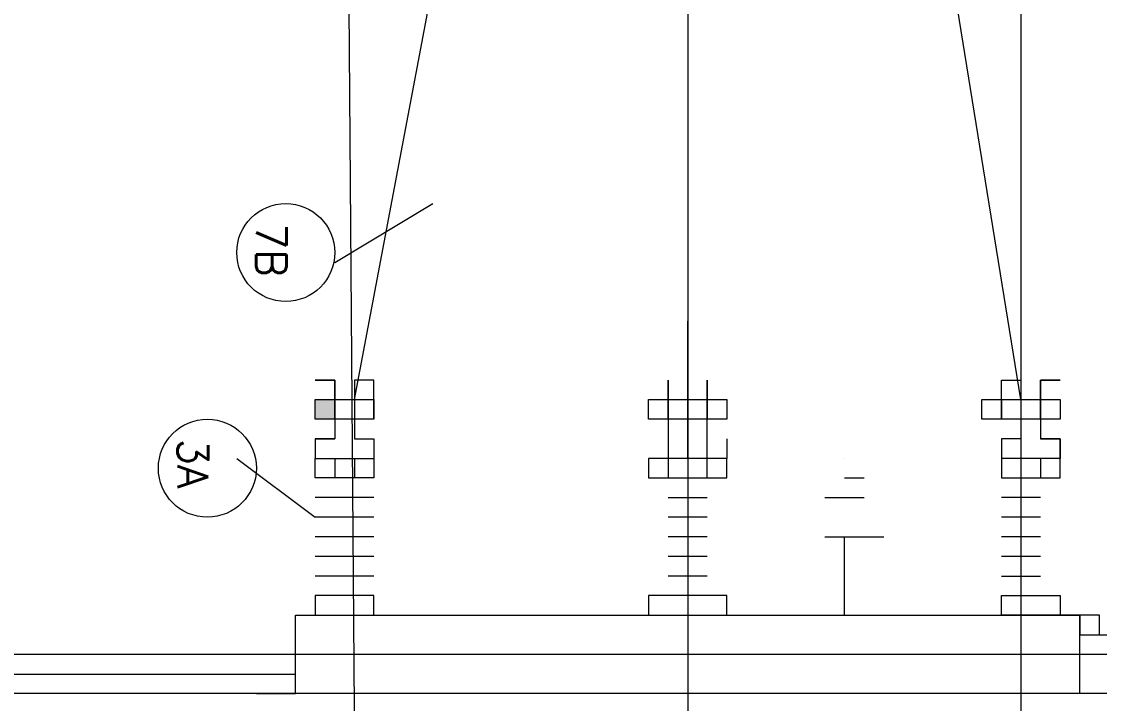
# Model space of a CAD drawing. Header units: inches. Extents: x 5 to 1823, y 18 to 726.
# Drawn here: x 487.927 to 489.162, y 289.359 to 290.14 of the extents above; entities that cross this region are included whole.
import ezdxf

# ---------------------------------------------------------------- set-up
doc = ezdxf.new("R2010")
doc.units = ezdxf.units.IN
doc.header["$MEASUREMENT"] = 0
for name, color, linetype in [('PDF2_0', 7, 'Continuous'), ('PDF2_06', 6, 'Continuous'), ('PDF2_Texto', 1, 'Continuous')]:
    doc.layers.add(name, color=color, linetype=linetype)
doc.layers.add('PDF2_ENIT-EL00132', color=7, linetype='Continuous', true_color=0x00dddd)
doc.layers.add('PDF2_TUB-ELETRICA', color=7, linetype='Continuous', true_color=0x7fbfff)
doc.styles.add('PDF RomanS', font='romans__.ttf')

msp = doc.modelspace()

# ---------------------------------------------------------------- linework, layer by layer
at = {"layer": 'PDF2_0', "lineweight": 5}
for points in [[(488.6903, 289.6399), (488.6903, 289.7971)], [(488.2637, 289.7297), (488.2861, 289.7297), (488.2637, 289.7297)], [(488.2861, 289.6848), (488.2861, 289.7297), (488.2861, 289.6624)], [(488.331, 289.6848), (488.331, 289.7297), (488.3086, 289.7297), (488.3086, 289.6624), (488.331, 289.6624), (488.331, 289.6399)], [(488.6678, 289.7297), (488.6678, 289.7297)], [(488.6678, 289.6848), (488.6678, 289.7297), (488.6678, 289.6624), (488.6678, 289.6399), (488.6678, 289.6175)], [(488.7127, 289.6175), (488.7127, 289.6399), (488.7127, 289.6624), (488.7127, 289.7297), (488.7127, 289.6848)], [(488.7127, 289.7297), (488.7127, 289.7297)], [(488.7127, 289.7297), (488.7127, 289.7297)], [(489.0495, 289.6848), (489.0495, 289.7297), (489.0719, 289.7297), (489.0719, 289.6624), (489.0495, 289.6624), (489.0495, 289.6399), (489.0495, 289.6175)], [(489.1168, 289.7297), (489.0944, 289.7297), (489.1168, 289.7297)], [(489.0944, 289.6848), (489.0944, 289.7297), (489.0944, 289.6624)], [(488.2637, 289.7073), (488.2637, 289.7073)], [(488.2861, 289.7073), (488.3086, 289.7073)], [(488.331, 289.6848), (488.331, 289.7073), (488.331, 289.6848)], [(488.331, 289.7073), (488.331, 289.7073)], [(488.6454, 289.7073), (488.6454, 289.7073)], [(488.6678, 289.6848), (488.6678, 289.7073), (488.6678, 289.6848)], [(488.6678, 289.7073), (488.7127, 289.7073)], [(488.7127, 289.6848), (488.7127, 289.7073), (488.7127, 289.6848)], [(488.7127, 289.7073), (488.7127, 289.7073)], [(489.0495, 289.7073), (489.0495, 289.7073)], [(489.0495, 289.6848), (489.0495, 289.7073), (489.0495, 289.6848)], [(489.0719, 289.7073), (489.0944, 289.7073)], [(489.0944, 289.6848), (489.0944, 289.7073), (489.0944, 289.6848)], [(489.1168, 289.7073), (489.1168, 289.7073)], [(488.331, 289.6848), (488.331, 289.6848)], [(488.7127, 289.6848), (488.7127, 289.6848)], [(489.0495, 289.6848), (489.0495, 289.6848)], [(488.2637, 289.6624), (488.2637, 289.6399)], [(488.2637, 289.6624), (488.2637, 289.6624)], [(488.2637, 289.6624), (488.2861, 289.6624), (488.2637, 289.6624)], [(488.331, 289.6624), (488.331, 289.6624)], [(488.6678, 289.6624), (488.6678, 289.6624)], [(488.6678, 289.6624), (488.6678, 289.6624)], [(488.7127, 289.6624), (488.7127, 289.6624)], [(488.7127, 289.6624), (488.7127, 289.6624)], [(488.7352, 289.6624), (488.7352, 289.6399)], [(489.0495, 289.6624), (489.0495, 289.6624)], [(489.1168, 289.6624), (489.0944, 289.6624), (489.1168, 289.6624)], [(489.1168, 289.6624), (489.1168, 289.6624)], [(488.2861, 289.6399), (488.2861, 289.6175)], [(488.3086, 289.6399), (488.3086, 289.6175)], [(488.8699, 289.6399), (488.8699, 289.6399)], [(489.0944, 289.6399), (489.0944, 289.6175)], [(488.8699, 289.6175), (488.8923, 289.6175)], [(488.331, 289.595), (488.2637, 289.595)], [(488.2637, 289.595), (488.2637, 289.595)], [(488.331, 289.595), (488.331, 289.595)], [(488.6678, 289.595), (488.7127, 289.595)], [(488.6678, 289.595), (488.6678, 289.595)], [(488.8474, 289.595), (488.8923, 289.595)], [(489.0495, 289.595), (489.0495, 289.595)], [(489.0944, 289.595), (489.0495, 289.595)], [(488.331, 289.5726), (488.2637, 289.5726)], [(488.2637, 289.5726), (488.2637, 289.5726)], [(488.331, 289.5726), (488.331, 289.5726)], [(488.7127, 289.5726), (488.6678, 289.5726)], [(488.6678, 289.5726), (488.6678, 289.5726)], [(488.7127, 289.5726), (488.7127, 289.5726)], [(489.0495, 289.5726), (489.0495, 289.5726)], [(489.0944, 289.5726), (489.0495, 289.5726)], [(489.0944, 289.5726), (489.0944, 289.5726)], [(487.1411, 289.4154), (487.0962, 289.4154), (487.0737, 289.4154), (487.0737, 289.393), (487.0737, 289.4154), (487.0737, 289.5501), (487.0962, 289.5501), (487.0962, 289.4154), (487.0962, 289.393), (488.2412, 289.393)], [(488.331, 289.5501), (488.2637, 289.5501)], [(488.2637, 289.5501), (488.2637, 289.5501)], [(488.331, 289.5501), (488.331, 289.5501)], [(488.7127, 289.5501), (488.6678, 289.5501)], [(488.6678, 289.5501), (488.6678, 289.5501)], [(488.7127, 289.5501), (488.7127, 289.5501)], [(488.8474, 289.5501), (488.9148, 289.5501)], [(489.0495, 289.5501), (489.0495, 289.5501)], [(489.0944, 289.5501), (489.0495, 289.5501)], [(489.0944, 289.5501), (489.0944, 289.5501)], [(488.331, 289.5277), (488.2637, 289.5277)], [(488.2637, 289.5277), (488.2637, 289.5277)], [(488.331, 289.5277), (488.331, 289.5277)], [(488.331, 289.5277), (488.331, 289.5277)], [(488.7127, 289.5277), (488.6678, 289.5277)], [(488.6678, 289.5277), (488.6678, 289.5277)], [(488.7127, 289.5277), (488.7127, 289.5277)], [(489.0495, 289.5277), (489.0495, 289.5277)], [(489.0944, 289.5277), (489.0495, 289.5277)], [(489.0944, 289.5277), (489.0944, 289.5277)], [(488.331, 289.5052), (488.2637, 289.5052)], [(488.2637, 289.5052), (488.2637, 289.5052)], [(488.331, 289.5052), (488.331, 289.5052)], [(488.7127, 289.5052), (488.6678, 289.5052)], [(488.7127, 289.5052), (488.7127, 289.5052)], [(489.0495, 289.5052), (489.0944, 289.5052)], [(489.0944, 289.5052), (489.0944, 289.5052)], [(488.2412, 289.4603), (489.1393, 289.4603)], [(489.1618, 289.4379), (489.2291, 289.4379), (489.2291, 289.4154), (489.1393, 289.4154), (488.2412, 289.4154), (487.0962, 289.4154)]]:
    msp.add_lwpolyline(points, dxfattribs=at)
for points in [[(488.2637, 289.7073), (488.331, 289.7073), (488.331, 289.6848), (488.2637, 289.6848)], [(488.2861, 289.6848), (488.2637, 289.6848), (488.2637, 289.7073), (488.2861, 289.7073)], [(488.6454, 289.7073), (488.7352, 289.7073), (488.7352, 289.6848), (488.6454, 289.6848)], [(489.027, 289.7073), (489.1168, 289.7073), (489.1168, 289.6848), (489.027, 289.6848)], [(489.1168, 289.6399), (489.1168, 289.6624)], [(488.2637, 289.6175), (488.2637, 289.6399), (488.331, 289.6399), (488.331, 289.6175)], [(488.7352, 289.6399), (488.6454, 289.6399), (488.6454, 289.6175), (488.7352, 289.6175)], [(489.0495, 289.6399), (489.0495, 289.6175), (489.1168, 289.6175), (489.1168, 289.6399)], [(488.2637, 289.4603), (488.331, 289.4603), (488.331, 289.4828), (488.2637, 289.4828)], [(488.6454, 289.4603), (488.7352, 289.4603), (488.7352, 289.4828), (488.6454, 289.4828)], [(489.1168, 289.4603), (489.0495, 289.4603), (489.0495, 289.4828), (489.1168, 289.4828)], [(489.1393, 289.4379), (489.1618, 289.4379), (489.1618, 289.4603), (489.1393, 289.4603)]]:
    msp.add_lwpolyline(points, close=True, dxfattribs=at)
at = {"layer": 'PDF2_0', "lineweight": 0}
for points in [[(488.8699, 289.4603), (488.8699, 289.5501)], [(488.1963, 289.3705), (488.2412, 289.3705), (488.2412, 289.4603), (488.2637, 289.4603)], [(489.1618, 289.3705), (489.1393, 289.3705), (489.1393, 289.4603), (489.1168, 289.4603)]]:
    msp.add_lwpolyline(points, dxfattribs=at)
at = {"layer": 'PDF2_0', "transparency": 33554559}
for points in [[(488.2861, 289.7073), (488.2637, 289.7073), (488.2861, 289.6848)], [(488.2637, 289.7073), (488.2861, 289.6848), (488.2637, 289.6848)], [(488.331, 289.7073), (488.331, 289.6848), (488.331, 289.6848)], [(488.331, 289.6848), (488.331, 289.6848), (488.331, 289.7073)], [(488.6678, 289.7073), (488.6678, 289.6848), (488.6678, 289.6848)], [(488.6678, 289.6848), (488.6678, 289.6848), (488.6678, 289.7073)], [(488.7127, 289.7073), (488.7127, 289.6848), (488.7127, 289.6848)], [(488.7127, 289.6848), (488.7127, 289.6848), (488.7127, 289.7073)], [(489.0495, 289.7073), (489.0495, 289.6848), (489.0495, 289.6848)], [(489.0495, 289.6848), (489.0495, 289.6848), (489.0495, 289.7073)], [(489.0944, 289.7073), (489.0944, 289.6848), (489.0944, 289.6848)], [(489.0944, 289.6848), (489.0944, 289.6848), (489.0944, 289.7073)]]:
    msp.add_solid(points, dxfattribs=at)
at = {"layer": 'PDF2_06', "lineweight": 5}
msp.add_lwpolyline([(490.1721, 289.4603), (490.1721, 289.3705), (487.1635, 289.3705), (486.9839, 289.3705), (486.9839, 289.2133), (487.1635, 289.2133), (490.1721, 289.2133), (490.1721, 288.3153)], dxfattribs=at)
at = {"layer": 'PDF2_ENIT-EL00132', "lineweight": 5}
for points in [[(488.2861, 289.8644), (488.3984, 289.9318)], [(488.1739, 289.6399), (488.2637, 289.5726)]]:
    msp.add_lwpolyline(points, dxfattribs=at)
for centre in [(488.23, 289.8757), (488.1402, 289.6287)]:
    msp.add_circle(centre, 0.0561, dxfattribs=at)
at = {"layer": 'PDF2_TUB-ELETRICA', "lineweight": 5}
for points in [[(488.6903, 293.1873), (488.6903, 289.3031)], [(488.2861, 292.2668), (488.3086, 289.3031), (488.2861, 288.7643)], [(488.3086, 289.7073), (488.4657, 290.538)], [(489.0719, 289.7073), (488.9372, 290.538)]]:
    msp.add_lwpolyline(points, dxfattribs=at)
for points in [[(489.0719, 292.2444), (489.0719, 289.3031), (489.0719, 288.5398, -0.406385), (488.6903, 288.1581), (487.6126, 288.1581)], [(488.6903, 290.538), (488.6903, 288.652, -0.403708), (488.3984, 288.3602), (487.6126, 288.3602)]]:
    msp.add_lwpolyline(points, format="xyb", dxfattribs=at)

# ---------------------------------------------------------------- texts
at = {"layer": 'PDF2_Texto', "char_height": 0.03499, "attachment_point": 7, "rotation": 270, "style": 'PDF RomanS'}
for s, insert in [('7B', (488.196, 289.9093)), ('3A', (488.1062, 289.6624))]:
    msp.add_mtext(s, dxfattribs=dict(at, insert=insert))

doc.saveas('drawing.dxf')
